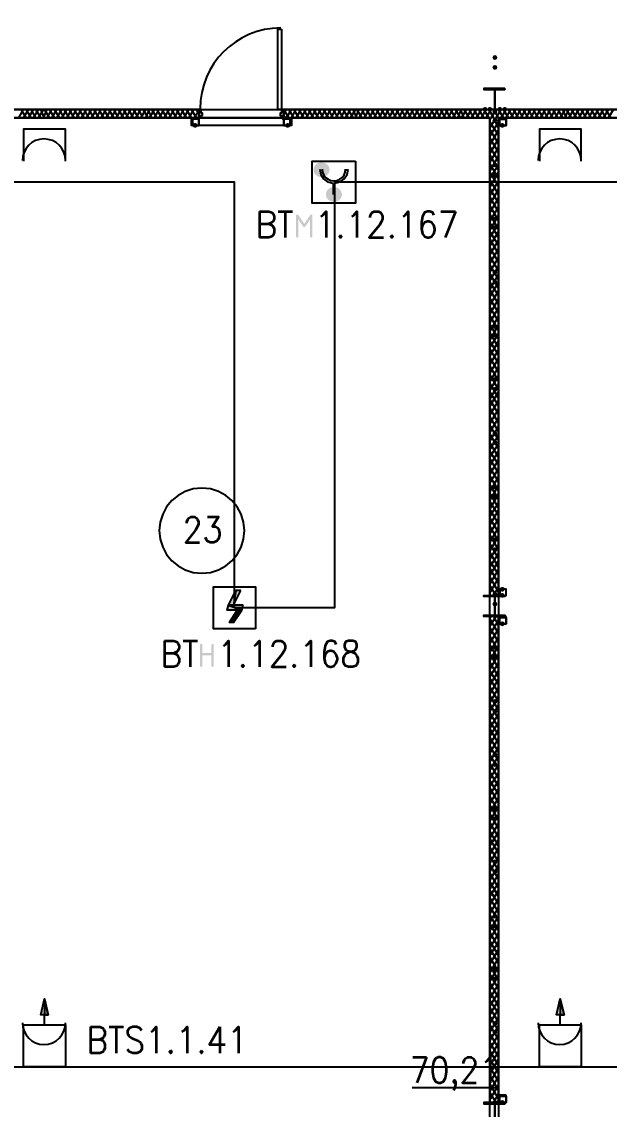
# Model space of a CAD drawing. Header units: millimetres. Extents: x 0 to 420, y 0 to 297.
# Drawn here: x 295.17 to 315.33, y 106.07 to 143.38 of the extents above; entities that cross this region are included whole.
import ezdxf

# ---------------------------------------------------------------- set-up
doc = ezdxf.new("R2010")
doc.units = ezdxf.units.MM
doc.layers.get('0').update_dxf_attribs({"linetype": 'CONTINUOUS'})
doc.styles.get("Standard").update_dxf_attribs({"font": 'STANDARD'})

msp = doc.modelspace()

# ---------------------------------------------------------------- hatches: boundary and pattern name
at = {"true_color": 0x000007}
for points in [[(311.488667, 142.155333), (311.463796, 142.095537), (311.404, 142.070667), (311.344204, 142.095537), (311.319333, 142.155333), (311.344204, 142.215129), (311.404, 142.24), (311.463796, 142.215129)], [(311.488667, 141.816667), (311.463796, 141.756871), (311.404, 141.732), (311.344204, 141.756871), (311.319333, 141.816667), (311.344204, 141.876462), (311.404, 141.901333), (311.463796, 141.876463)], [(311.15, 140.377333), (311.125129, 140.317537), (311.065333, 140.292667), (311.005538, 140.317537), (310.980667, 140.377333), (311.005537, 140.437129), (311.065333, 140.462), (311.125129, 140.437129)], [(311.319333, 140.377333), (311.294462, 140.317537), (311.234667, 140.292667), (311.174871, 140.317537), (311.15, 140.377333), (311.174871, 140.437129), (311.234667, 140.462), (311.294462, 140.437129)], [(311.488667, 140.292667), (311.463796, 140.232871), (311.404, 140.208), (311.344204, 140.232871), (311.319333, 140.292667), (311.344204, 140.352462), (311.404, 140.377333), (311.463796, 140.352463)], [(311.658, 140.377333), (311.633129, 140.317537), (311.573333, 140.292667), (311.513537, 140.317537), (311.488667, 140.377333), (311.513537, 140.437129), (311.573333, 140.462), (311.633129, 140.437129)], [(311.827333, 140.377333), (311.802462, 140.317537), (311.742667, 140.292667), (311.682871, 140.317537), (311.658, 140.377333), (311.682871, 140.437129), (311.742667, 140.462), (311.802462, 140.437129)], [(304.249667, 140.081), (304.224796, 140.021204), (304.165, 139.996333), (304.105204, 140.021204), (304.080333, 140.081), (304.105204, 140.140796), (304.165, 140.165667), (304.224796, 140.140796)], [(311.488667, 139.996333), (311.463796, 139.936537), (311.404, 139.911667), (311.344204, 139.936537), (311.319333, 139.996333), (311.344204, 140.056129), (311.404, 140.081), (311.463796, 140.056129)], [(301.201667, 139.827), (301.176796, 139.767204), (301.117, 139.742333), (301.057204, 139.767204), (301.032333, 139.827), (301.057204, 139.886796), (301.117, 139.911667), (301.176796, 139.886796)], [(304.376667, 139.827), (304.351796, 139.767204), (304.292, 139.742333), (304.232204, 139.767204), (304.207333, 139.827), (304.232204, 139.886796), (304.292, 139.911667), (304.351796, 139.886796)], [(311.742667, 139.827), (311.717796, 139.767204), (311.658, 139.742333), (311.598204, 139.767204), (311.573333, 139.827), (311.598204, 139.886796), (311.658, 139.911667), (311.717796, 139.886796)], [(311.488667, 138.472333), (311.463796, 138.412537), (311.404, 138.387667), (311.344204, 138.412537), (311.319333, 138.472333), (311.344204, 138.532129), (311.404, 138.557), (311.463796, 138.532129)], [(311.488667, 138.133667), (311.463796, 138.073871), (311.404, 138.049), (311.344204, 138.073871), (311.319333, 138.133667), (311.344204, 138.193462), (311.404, 138.218333), (311.463796, 138.193463)], [(305.100632, 136.770621), (305.130398, 136.760699), (305.14032, 136.730933), (305.14032, 136.014354), (305.130398, 135.984588), (305.100632, 135.974666), (305.070867, 135.984588), (305.060945, 136.014354), (305.060945, 136.599744), (304.898336, 136.356658), (304.861956, 136.332956), (304.824473, 136.356658), (304.662967, 136.599744), (304.662967, 136.014354), (304.653045, 135.984588), (304.62328, 135.974666), (304.593032, 135.984588), (304.583041, 136.014354), (304.583041, 136.730933), (304.593032, 136.760699), (304.62328, 136.770621), (304.658006, 136.750777), (304.861956, 136.444853), (305.067008, 136.752982)], [(311.488667, 136.609667), (311.463796, 136.549871), (311.404, 136.525), (311.344204, 136.549871), (311.319333, 136.609667), (311.344204, 136.669462), (311.404, 136.694333), (311.463796, 136.669463)], [(311.488667, 136.313333), (311.463796, 136.253537), (311.404, 136.228667), (311.344204, 136.253537), (311.319333, 136.313333), (311.344204, 136.373129), (311.404, 136.398), (311.463796, 136.373129)], [(311.488667, 134.789333), (311.463796, 134.729537), (311.404, 134.704667), (311.344204, 134.729537), (311.319333, 134.789333), (311.344204, 134.849129), (311.404, 134.874), (311.463796, 134.849129)], [(311.488667, 134.450667), (311.463796, 134.390871), (311.404, 134.366), (311.344204, 134.390871), (311.319333, 134.450667), (311.344204, 134.510462), (311.404, 134.535333), (311.463796, 134.510463)], [(311.488667, 132.926667), (311.463796, 132.866871), (311.404, 132.842), (311.344204, 132.866871), (311.319333, 132.926667), (311.344204, 132.986462), (311.404, 133.011333), (311.463796, 132.986463)], [(311.488667, 132.630333), (311.463796, 132.570538), (311.404, 132.545667), (311.344204, 132.570538), (311.319333, 132.630333), (311.344204, 132.690129), (311.404, 132.715), (311.463796, 132.690129)], [(311.488667, 131.106333), (311.463796, 131.046538), (311.404, 131.021667), (311.344204, 131.046538), (311.319333, 131.106333), (311.344204, 131.166129), (311.404, 131.191), (311.463796, 131.166129)], [(311.488667, 130.767667), (311.463796, 130.707871), (311.404, 130.683), (311.344204, 130.707871), (311.319333, 130.767667), (311.344204, 130.827462), (311.404, 130.852333), (311.463796, 130.827463)], [(311.488667, 129.243667), (311.463796, 129.183871), (311.404, 129.159), (311.344204, 129.183871), (311.319333, 129.243667), (311.344204, 129.303462), (311.404, 129.328333), (311.463796, 129.303463)], [(311.488667, 128.947333), (311.463796, 128.887538), (311.404, 128.862667), (311.344204, 128.887538), (311.319333, 128.947333), (311.344204, 129.007129), (311.404, 129.032), (311.463796, 129.007129)], [(311.488667, 127.423333), (311.463796, 127.363538), (311.404, 127.338667), (311.344204, 127.363538), (311.319333, 127.423333), (311.344204, 127.483129), (311.404, 127.508), (311.463796, 127.483129)], [(311.488667, 127.084667), (311.463796, 127.024871), (311.404, 127), (311.344204, 127.024871), (311.319333, 127.084667), (311.344204, 127.144462), (311.404, 127.169333), (311.463796, 127.144463)], [(311.488667, 125.603), (311.463796, 125.543204), (311.404, 125.518333), (311.344204, 125.543204), (311.319333, 125.603), (311.344204, 125.662796), (311.404, 125.687667), (311.463796, 125.662796)], [(311.488667, 125.264333), (311.463796, 125.204537), (311.404, 125.179667), (311.344204, 125.204537), (311.319333, 125.264333), (311.344204, 125.324129), (311.404, 125.349), (311.463796, 125.324129)], [(311.742667, 123.909667), (311.717796, 123.849871), (311.658, 123.825), (311.598204, 123.849871), (311.573333, 123.909667), (311.598204, 123.969462), (311.658, 123.994333), (311.717796, 123.969463)], [(311.488667, 123.740333), (311.463796, 123.680538), (311.404, 123.655667), (311.344204, 123.680538), (311.319333, 123.740333), (311.344204, 123.800129), (311.404, 123.825), (311.463796, 123.800129)], [(311.615667, 123.698), (311.590796, 123.638204), (311.531, 123.613333), (311.471204, 123.638204), (311.446333, 123.698), (311.471204, 123.757796), (311.531, 123.782667), (311.590796, 123.757796)], [(311.742667, 123.698), (311.717796, 123.638204), (311.658, 123.613333), (311.598204, 123.638204), (311.573333, 123.698), (311.598204, 123.757796), (311.658, 123.782667), (311.717796, 123.757796)], [(311.488667, 123.401667), (311.463796, 123.341871), (311.404, 123.317), (311.344204, 123.341871), (311.319333, 123.401667), (311.344204, 123.461462), (311.404, 123.486333), (311.463796, 123.461463)], [(311.742667, 122.724333), (311.717796, 122.664537), (311.658, 122.639667), (311.598204, 122.664537), (311.573333, 122.724333), (311.598204, 122.784129), (311.658, 122.809), (311.717796, 122.784129)], [(301.281042, 121.282354), (301.281042, 121.998934), (301.291032, 122.028699), (301.32128, 122.038621), (301.351046, 122.028699), (301.360968, 121.998934), (301.360968, 121.720019), (301.679019, 121.720019), (301.679019, 121.998934), (301.688941, 122.028699), (301.718706, 122.038621), (301.748748, 122.028699), (301.758945, 121.998934), (301.758945, 121.282354), (301.748748, 121.252588), (301.718706, 121.242666), (301.688941, 121.252588), (301.679019, 121.282354), (301.679019, 121.640644), (301.360968, 121.640644), (301.360968, 121.282354), (301.351046, 121.252588), (301.32128, 121.242666), (301.291032, 121.252588)], [(311.488667, 121.92), (311.463796, 121.860204), (311.404, 121.835333), (311.344204, 121.860204), (311.319333, 121.92), (311.344204, 121.979796), (311.404, 122.004667), (311.463796, 121.979796)], [(311.488667, 121.581333), (311.463796, 121.521537), (311.404, 121.496667), (311.344204, 121.521537), (311.319333, 121.581333), (311.344204, 121.641129), (311.404, 121.666), (311.463796, 121.641129)], [(311.488667, 120.057333), (311.463796, 119.997537), (311.404, 119.972667), (311.344204, 119.997537), (311.319333, 120.057333), (311.344204, 120.117129), (311.404, 120.142), (311.463796, 120.117129)], [(311.488667, 119.718667), (311.463796, 119.658871), (311.404, 119.634), (311.344204, 119.658871), (311.319333, 119.718667), (311.344204, 119.778462), (311.404, 119.803333), (311.463796, 119.778463)], [(311.488667, 118.237), (311.463796, 118.177204), (311.404, 118.152333), (311.344204, 118.177204), (311.319333, 118.237), (311.344204, 118.296796), (311.404, 118.321667), (311.463796, 118.296796)], [(311.488667, 117.898333), (311.463796, 117.838538), (311.404, 117.813667), (311.344204, 117.838538), (311.319333, 117.898333), (311.344204, 117.958129), (311.404, 117.983), (311.463796, 117.958129)], [(311.488667, 116.374333), (311.463796, 116.314537), (311.404, 116.289667), (311.344204, 116.314537), (311.319333, 116.374333), (311.344204, 116.434129), (311.404, 116.459), (311.463796, 116.434129)], [(311.488667, 116.035667), (311.463796, 115.975871), (311.404, 115.951), (311.344204, 115.975871), (311.319333, 116.035667), (311.344204, 116.095462), (311.404, 116.120333), (311.463796, 116.095463)], [(311.488667, 114.554), (311.463796, 114.494204), (311.404, 114.469333), (311.344204, 114.494204), (311.319333, 114.554), (311.344204, 114.613796), (311.404, 114.638667), (311.463796, 114.613796)], [(311.488667, 114.215333), (311.463796, 114.155538), (311.404, 114.130667), (311.344204, 114.155538), (311.319333, 114.215333), (311.344204, 114.275129), (311.404, 114.3), (311.463796, 114.275129)], [(311.488667, 112.691333), (311.463796, 112.631537), (311.404, 112.606667), (311.344204, 112.631537), (311.319333, 112.691333), (311.344204, 112.751129), (311.404, 112.776), (311.463796, 112.751129)], [(311.488667, 112.352667), (311.463796, 112.292871), (311.404, 112.268), (311.344204, 112.292871), (311.319333, 112.352667), (311.344204, 112.412462), (311.404, 112.437333), (311.463796, 112.412463)], [(311.488667, 110.871), (311.463796, 110.811204), (311.404, 110.786333), (311.344204, 110.811204), (311.319333, 110.871), (311.344204, 110.930796), (311.404, 110.955667), (311.463796, 110.930796)], [(311.488667, 110.532333), (311.463796, 110.472537), (311.404, 110.447667), (311.344204, 110.472537), (311.319333, 110.532333), (311.344204, 110.592129), (311.404, 110.617), (311.463796, 110.592129)], [(311.488667, 109.008333), (311.463796, 108.948537), (311.404, 108.923667), (311.344204, 108.948537), (311.319333, 109.008333), (311.344204, 109.068129), (311.404, 109.093), (311.463796, 109.068129)], [(311.488667, 108.712), (311.463796, 108.652204), (311.404, 108.627333), (311.344204, 108.652204), (311.319333, 108.712), (311.344204, 108.771796), (311.404, 108.796667), (311.463796, 108.771796)], [(311.488667, 106.299), (311.463796, 106.239204), (311.404, 106.214333), (311.344204, 106.239204), (311.319333, 106.299), (311.344204, 106.358796), (311.404, 106.383667), (311.463796, 106.358796)], [(311.488667, 106.299), (311.463796, 106.239204), (311.404, 106.214333), (311.344204, 106.239204), (311.319333, 106.299), (311.344204, 106.358796), (311.404, 106.383667), (311.463796, 106.358796)], [(311.615667, 106.299), (311.590796, 106.239204), (311.531, 106.214333), (311.471204, 106.239204), (311.446333, 106.299), (311.471204, 106.358796), (311.531, 106.383667), (311.590796, 106.358796)], [(311.742667, 106.299), (311.717796, 106.239204), (311.658, 106.214333), (311.598204, 106.239204), (311.573333, 106.299), (311.598204, 106.358796), (311.658, 106.383667), (311.717796, 106.358796)]]:
    msp.add_hatch(color=0, dxfattribs=at).paths.add_polyline_path(points, flags=0)
at = {"true_color": 0x000001}
h = msp.add_hatch(color=0, dxfattribs=at)
edge = h.paths.add_edge_path(flags=0)
edge.add_ellipse((305.456167, 138.302999), major_axis=(0.275167, 0), ratio=0.923077, start_angle=0, end_angle=360)
h = msp.add_hatch(color=0, dxfattribs=at)
edge = h.paths.add_edge_path(flags=0)
edge.add_ellipse((305.8795, 137.456333), major_axis=(0.275167, 0), ratio=0.923077, start_angle=0, end_angle=360)
h = msp.add_hatch(color=0, dxfattribs=at)
h.paths.add_polyline_path([(302.683334, 123.867333), (302.514, 123.867333), (302.429334, 123.359333)], flags=0)
h.paths.add_polyline_path([(302.514, 123.867333), (302.429334, 123.359333), (302.26, 123.359333)], flags=0)
h = msp.add_hatch(color=0, dxfattribs=at)
h.paths.add_polyline_path([(302.768, 123.359333), (302.26, 123.359333), (302.725667, 123.19)], flags=0)
h.paths.add_polyline_path([(302.26, 123.359333), (302.725667, 123.19), (302.217667, 123.19)], flags=0)
h = msp.add_hatch(color=0, dxfattribs=at)
h.paths.add_polyline_path([(302.725667, 123.19), (302.556334, 123.19), (302.429334, 122.766666)], flags=0)
h.paths.add_polyline_path([(302.556334, 123.19), (302.429334, 122.766666), (302.302334, 122.766666)], flags=0)
at = {"true_color": 0x000006}
h = msp.add_hatch(color=0, dxfattribs=at)
h.paths.add_polyline_path([(296.079334, 109.304666), (295.952334, 109.855), (295.952334, 109.304666)], flags=0)
h.paths.add_polyline_path([(295.952334, 109.855), (295.952334, 109.304666), (295.825334, 109.304666)], flags=0)
h = msp.add_hatch(color=0, dxfattribs=at)
h.paths.add_polyline_path([(313.774667, 109.304666), (313.647667, 109.855), (313.647667, 109.304666)], flags=0)
h.paths.add_polyline_path([(313.647667, 109.855), (313.647667, 109.304666), (313.520667, 109.304666)], flags=0)

# ---------------------------------------------------------------- linework, layer by layer
at = {"color": 0, "true_color": 0x000006}
for points in [[(114.342335, 107.526666), (368.215334, 107.526666), (379.899333, 107.526666), (379.899333, 221.022332), (115.908668, 221.022332), (115.908668, 218.778666), (121.496668, 218.778666), (121.496668, 164.591999)], [(296.672, 138.599333), (296.672, 139.699999), (295.232667, 139.699999), (295.232667, 138.599333)], [(314.367334, 138.599333), (314.367334, 139.699999), (312.928, 139.699999), (312.928, 138.599333)], [(296.672, 138.620711), (296.656909, 138.769982), (296.613717, 138.909008), (296.5454, 139.034814), (296.454936, 139.144422), (296.345304, 139.234855), (296.21948, 139.303136), (296.080442, 139.346287), (295.931167, 139.361333), (295.781893, 139.346287), (295.642855, 139.303136), (295.517031, 139.234855), (295.407398, 139.144422), (295.316934, 139.034814), (295.248618, 138.909008), (295.205425, 138.769982), (295.190334, 138.620711)], [(314.367334, 138.620711), (314.352243, 138.769982), (314.30905, 138.909008), (314.240733, 139.034814), (314.15027, 139.144422), (314.040637, 139.234855), (313.914813, 139.303136), (313.775775, 139.346287), (313.6265, 139.361333), (313.477226, 139.346287), (313.338188, 139.303136), (313.212364, 139.234855), (313.102731, 139.144422), (313.012268, 139.034814), (312.943951, 138.909008), (312.900758, 138.769982), (312.885667, 138.620711)], [(295.952334, 108.966), (295.952334, 109.304666), (295.825334, 109.304666), (295.952334, 109.855), (296.079334, 109.304666), (295.952334, 109.304666)], [(313.647667, 108.966), (313.647667, 109.304666), (313.520667, 109.304666), (313.647667, 109.855), (313.774667, 109.304666), (313.647667, 109.304666)], [(295.190334, 109.0295), (295.205385, 108.880196), (295.248552, 108.741133), (295.316856, 108.615292), (295.407319, 108.505651), (295.51696, 108.415189), (295.642801, 108.346884), (295.781863, 108.303717), (295.931167, 108.288666), (296.080471, 108.303717), (296.219533, 108.346884), (296.345374, 108.415189), (296.455016, 108.505651), (296.545478, 108.615292), (296.613782, 108.741133), (296.656949, 108.880196), (296.672, 109.0295)], [(312.885667, 109.0295), (312.900718, 108.880196), (312.943885, 108.741133), (313.01219, 108.615292), (313.102652, 108.505651), (313.212293, 108.415189), (313.338134, 108.346884), (313.477196, 108.303717), (313.6265, 108.288666), (313.775804, 108.303717), (313.914866, 108.346884), (314.040708, 108.415189), (314.150349, 108.505651), (314.240811, 108.615292), (314.309116, 108.741133), (314.352283, 108.880196), (314.367334, 109.0295)]]:
    msp.add_lwpolyline(points, dxfattribs=at)
at = {"color": 0, "true_color": 0x000008}
msp.add_lwpolyline([(380.322667, 140.377333), (380.322667, 187.452), (258.868333, 187.452), (258.868333, 140.377333)], close=True, dxfattribs=at)
at = {"color": 0, "true_color": 0x000007}
for points in [[(304.059167, 143.171333), (303.775658, 143.157018), (303.50034, 143.115), (303.234605, 143.046674), (302.979849, 142.953432), (302.737463, 142.83667), (302.508843, 142.697781), (302.295381, 142.538158), (302.098472, 142.359195), (301.919509, 142.162286), (301.759886, 141.948824), (301.620996, 141.720204), (301.504234, 141.477818), (301.410993, 141.223061), (301.342667, 140.957327), (301.300649, 140.682009), (301.286333, 140.3985)], [(311.065333, 141.097), (311.065333, 141.054667)], [(311.234667, 141.097), (311.234667, 141.054667)], [(311.404, 141.097), (311.404, 140.377333)], [(311.573333, 141.097), (311.573333, 141.054667)], [(311.742667, 141.097), (311.742667, 141.054667)], [(301.244, 140.377333), (286.766, 140.377333)], [(295.063333, 140.081), (295.232667, 140.377333)], [(295.317333, 140.081), (295.148, 140.377333)], [(295.232667, 140.081), (295.402, 140.377333)], [(295.486667, 140.081), (295.317333, 140.377333)], [(295.402, 140.081), (295.571333, 140.377333)], [(295.656, 140.081), (295.486667, 140.377333)], [(295.571333, 140.081), (295.740667, 140.377333)], [(295.825333, 140.081), (295.656, 140.377333)], [(295.740667, 140.081), (295.91, 140.377333)], [(295.952333, 140.081), (295.825333, 140.377333)], [(295.91, 140.081), (296.037, 140.377333)], [(296.121667, 140.081), (295.952333, 140.377333)], [(296.037, 140.081), (296.206333, 140.377333)], [(296.291, 140.081), (296.121667, 140.377333)], [(296.206333, 140.081), (296.375667, 140.377333)], [(296.460333, 140.081), (296.291, 140.377333)], [(296.375667, 140.081), (296.545, 140.377333)], [(296.629667, 140.081), (296.460333, 140.377333)], [(296.545, 140.081), (296.714333, 140.377333)], [(296.799, 140.081), (296.629667, 140.377333)], [(296.714333, 140.081), (296.883667, 140.377333)], [(296.968333, 140.081), (296.799, 140.377333)], [(296.883667, 140.081), (297.053, 140.377333)], [(297.137667, 140.081), (296.968333, 140.377333)], [(297.053, 140.081), (297.222333, 140.377333)], [(297.307, 140.081), (297.137667, 140.377333)], [(297.222333, 140.081), (297.391667, 140.377333)], [(297.476333, 140.081), (297.307, 140.377333)], [(297.391667, 140.081), (297.561, 140.377333)], [(297.645667, 140.081), (297.476333, 140.377333)], [(297.561, 140.081), (297.730333, 140.377333)], [(297.815, 140.081), (297.645667, 140.377333)], [(297.730333, 140.081), (297.899667, 140.377333)], [(297.984333, 140.081), (297.815, 140.377333)], [(297.899667, 140.081), (298.069, 140.377333)], [(298.153667, 140.081), (297.984333, 140.377333)], [(298.069, 140.081), (298.238333, 140.377333)], [(298.323, 140.081), (298.153667, 140.377333)], [(298.238333, 140.081), (298.407667, 140.377333)], [(298.492333, 140.081), (298.323, 140.377333)], [(298.407667, 140.081), (298.577, 140.377333)], [(298.661667, 140.081), (298.492333, 140.377333)], [(298.577, 140.081), (298.746333, 140.377333)], [(298.831, 140.081), (298.661667, 140.377333)], [(298.746333, 140.081), (298.915667, 140.377333)], [(299.000333, 140.081), (298.831, 140.377333)], [(298.915667, 140.081), (299.085, 140.377333)], [(299.169667, 140.081), (299.000333, 140.377333)], [(299.085, 140.081), (299.254333, 140.377333)], [(299.339, 140.081), (299.169667, 140.377333)], [(299.254333, 140.081), (299.423667, 140.377333)], [(299.508333, 140.081), (299.339, 140.377333)], [(299.423667, 140.081), (299.550667, 140.377333)], [(299.635333, 140.081), (299.508333, 140.377333)], [(299.550667, 140.081), (299.72, 140.377333)], [(299.804667, 140.081), (299.635333, 140.377333)], [(299.72, 140.081), (299.889333, 140.377333)], [(299.974, 140.081), (299.804667, 140.377333)], [(299.889333, 140.081), (300.058667, 140.377333)], [(300.143333, 140.081), (299.974, 140.377333)], [(300.058667, 140.081), (300.228, 140.377333)], [(300.312667, 140.081), (300.143333, 140.377333)], [(300.228, 140.081), (300.397333, 140.377333)], [(300.482, 140.081), (300.312667, 140.377333)], [(300.397333, 140.081), (300.566667, 140.377333)], [(300.651333, 140.081), (300.482, 140.377333)], [(300.566667, 140.081), (300.736, 140.377333)], [(300.820667, 140.081), (300.651333, 140.377333)], [(300.736, 140.081), (300.905333, 140.377333)], [(300.99, 140.081), (300.820667, 140.377333)], [(300.905333, 140.081), (301.074667, 140.377333)], [(301.159333, 140.081), (300.99, 140.377333)], [(301.074667, 140.081), (301.244, 140.335)], [(301.244, 140.208), (301.159333, 140.377333)], [(301.244, 140.377333), (301.244, 140.165667), (301.244, 140.081)], [(301.244, 140.081), (301.244, 140.165667), (301.244, 140.377333), (301.244, 140.165667)], [(304.165, 140.208), (304.249667, 140.377333)], [(304.334333, 140.081), (304.165, 140.377333)], [(304.165, 140.377333), (304.165, 140.165667), (304.165, 140.081)], [(304.165, 140.081), (304.165, 140.165667), (304.165, 140.377333), (304.165, 140.165667)], [(318.643, 140.377333), (304.165, 140.377333)], [(304.249667, 140.081), (304.419, 140.377333)], [(304.503667, 140.081), (304.334333, 140.377333)], [(304.419, 140.081), (304.588333, 140.377333)], [(304.673, 140.081), (304.503667, 140.377333)], [(304.588333, 140.081), (304.757667, 140.377333)], [(304.842333, 140.081), (304.673, 140.377333)], [(304.757667, 140.081), (304.927, 140.377333)], [(305.011667, 140.081), (304.842333, 140.377333)], [(304.927, 140.081), (305.096333, 140.377333)], [(305.181, 140.081), (305.011667, 140.377333)], [(305.096333, 140.081), (305.265667, 140.377333)], [(305.350333, 140.081), (305.181, 140.377333)], [(305.265667, 140.081), (305.435, 140.377333)], [(305.519667, 140.081), (305.350333, 140.377333)], [(305.435, 140.081), (305.604333, 140.377333)], [(305.689, 140.081), (305.519667, 140.377333)], [(305.604333, 140.081), (305.773667, 140.377333)], [(305.858333, 140.081), (305.689, 140.377333)], [(305.773667, 140.081), (305.943, 140.377333)], [(306.027667, 140.081), (305.858333, 140.377333)], [(305.943, 140.081), (306.112333, 140.377333)], [(306.197, 140.081), (306.027667, 140.377333)], [(306.112333, 140.081), (306.281667, 140.377333)], [(306.366333, 140.081), (306.197, 140.377333)], [(306.281667, 140.081), (306.451, 140.377333)], [(306.535667, 140.081), (306.366333, 140.377333)], [(306.451, 140.081), (306.620333, 140.377333)], [(306.662667, 140.081), (306.535667, 140.377333)], [(306.620333, 140.081), (306.747333, 140.377333)], [(306.832, 140.081), (306.662667, 140.377333)], [(306.747333, 140.081), (306.916667, 140.377333)], [(307.001333, 140.081), (306.832, 140.377333)], [(306.916667, 140.081), (307.086, 140.377333)], [(307.170667, 140.081), (307.001333, 140.377333)], [(307.086, 140.081), (307.255333, 140.377333)], [(307.34, 140.081), (307.170667, 140.377333)], [(307.255333, 140.081), (307.424667, 140.377333)], [(307.509333, 140.081), (307.34, 140.377333)], [(307.424667, 140.081), (307.594, 140.377333)], [(307.678667, 140.081), (307.509333, 140.377333)], [(307.594, 140.081), (307.763333, 140.377333)], [(307.848, 140.081), (307.678667, 140.377333)], [(307.763333, 140.081), (307.932667, 140.377333)], [(308.017333, 140.081), (307.848, 140.377333)], [(307.932667, 140.081), (308.102, 140.377333)], [(308.186667, 140.081), (308.017333, 140.377333)], [(308.102, 140.081), (308.271333, 140.377333)], [(308.356, 140.081), (308.186667, 140.377333)], [(308.271333, 140.081), (308.440667, 140.377333)], [(308.525333, 140.081), (308.356, 140.377333)], [(308.440667, 140.081), (308.61, 140.377333)], [(308.694667, 140.081), (308.525333, 140.377333)], [(308.61, 140.081), (308.779333, 140.377333)], [(308.864, 140.081), (308.694667, 140.377333)], [(308.779333, 140.081), (308.948667, 140.377333)], [(309.033333, 140.081), (308.864, 140.377333)], [(308.948667, 140.081), (309.118, 140.377333)], [(309.202667, 140.081), (309.033333, 140.377333)], [(309.118, 140.081), (309.287333, 140.377333)], [(309.372, 140.081), (309.202667, 140.377333)], [(309.287333, 140.081), (309.456667, 140.377333)], [(309.541333, 140.081), (309.372, 140.377333)], [(309.456667, 140.081), (309.626, 140.377333)], [(309.710667, 140.081), (309.541333, 140.377333)], [(309.626, 140.081), (309.795333, 140.377333)], [(309.88, 140.081), (309.710667, 140.377333)], [(309.795333, 140.081), (309.964667, 140.377333)], [(310.049333, 140.081), (309.88, 140.377333)], [(309.964667, 140.081), (310.134, 140.377333)], [(310.218667, 140.081), (310.049333, 140.377333)], [(310.134, 140.081), (310.261, 140.377333)], [(310.345667, 140.081), (310.218667, 140.377333)], [(310.261, 140.081), (310.430333, 140.377333)], [(310.515, 140.081), (310.345667, 140.377333)], [(310.430333, 140.081), (310.599667, 140.377333)], [(310.684333, 140.081), (310.515, 140.377333)], [(310.599667, 140.081), (310.769, 140.377333)], [(310.853667, 140.081), (310.684333, 140.377333)], [(310.769, 140.081), (310.938333, 140.377333)], [(311.023, 140.081), (310.853667, 140.377333)], [(310.938333, 140.081), (311.107667, 140.377333)], [(311.192333, 140.081), (311.023, 140.377333)], [(311.107667, 140.081), (311.277, 140.377333)], [(311.361667, 140.081), (311.192333, 140.377333)], [(311.277, 140.081), (311.446333, 140.377333)], [(311.531, 140.081), (311.361667, 140.377333)], [(311.446333, 140.081), (311.615667, 140.377333)], [(311.700333, 140.081), (311.531, 140.377333)], [(311.615667, 140.081), (311.785, 140.377333)], [(311.869667, 140.081), (311.700333, 140.377333)], [(311.785, 140.081), (311.954333, 140.377333)], [(312.039, 140.081), (311.869667, 140.377333)], [(311.954333, 140.081), (312.123667, 140.377333)], [(312.208333, 140.081), (312.039, 140.377333)], [(312.123667, 140.081), (312.293, 140.377333)], [(312.377667, 140.081), (312.208333, 140.377333)], [(312.293, 140.081), (312.462333, 140.377333)], [(312.547, 140.081), (312.377667, 140.377333)], [(312.462333, 140.081), (312.631667, 140.377333)], [(312.716333, 140.081), (312.547, 140.377333)], [(312.631667, 140.081), (312.801, 140.377333)], [(312.885667, 140.081), (312.716333, 140.377333)], [(312.801, 140.081), (312.970333, 140.377333)], [(313.055, 140.081), (312.885667, 140.377333)], [(312.970333, 140.081), (313.139667, 140.377333)], [(313.224333, 140.081), (313.055, 140.377333)], [(313.139667, 140.081), (313.309, 140.377333)], [(313.393667, 140.081), (313.224333, 140.377333)], [(313.309, 140.081), (313.478333, 140.377333)], [(313.563, 140.081), (313.393667, 140.377333)], [(313.478333, 140.081), (313.647667, 140.377333)], [(313.732333, 140.081), (313.563, 140.377333)], [(313.647667, 140.081), (313.817, 140.377333)], [(313.859333, 140.081), (313.732333, 140.377333)], [(313.817, 140.081), (313.944, 140.377333)], [(314.028667, 140.081), (313.859333, 140.377333)], [(313.944, 140.081), (314.113333, 140.377333)], [(314.198, 140.081), (314.028667, 140.377333)], [(314.113333, 140.081), (314.282667, 140.377333)], [(314.367333, 140.081), (314.198, 140.377333)], [(314.282667, 140.081), (314.452, 140.377333)], [(314.536667, 140.081), (314.367333, 140.377333)], [(314.452, 140.081), (314.621333, 140.377333)], [(314.706, 140.081), (314.536667, 140.377333)], [(314.621333, 140.081), (314.790667, 140.377333)], [(314.875333, 140.081), (314.706, 140.377333)], [(314.790667, 140.081), (314.96, 140.377333)], [(315.044667, 140.081), (314.875333, 140.377333)], [(314.96, 140.081), (315.129333, 140.377333)], [(315.214, 140.081), (315.044667, 140.377333)], [(315.129333, 140.081), (315.298667, 140.377333)], [(315.383333, 140.081), (315.214, 140.377333)], [(315.298667, 140.081), (315.468, 140.377333)], [(294.174333, 140.081), (301.244, 140.081)], [(301.117, 140.081), (301.117, 140.038667)], [(301.244, 139.954), (301.244, 140.081), (302.725667, 140.081)], [(302.725667, 139.827), (301.244, 139.827), (301.244, 139.954)], [(302.725667, 140.081), (304.165, 140.081), (304.165, 139.954)], [(304.165, 139.954), (304.165, 139.827), (302.725667, 139.827)], [(304.165, 140.081), (311.234667, 140.081)], [(304.292, 140.081), (304.292, 140.038667)], [(311.234667, 139.996333), (311.277, 140.081)], [(311.234667, 139.742333), (311.446333, 140.081)], [(311.234667, 140.081), (311.234667, 123.698), (311.531, 123.698), (311.531, 140.081)], [(311.234667, 139.446), (311.531, 139.954)], [(311.531, 139.488333), (311.234667, 139.954)], [(311.531, 139.742333), (311.361667, 140.081)], [(311.531, 140.038667), (311.531, 140.081)], [(311.531, 140.081), (318.643, 140.081)], [(311.658, 140.081), (311.658, 140.038667)], [(311.531, 139.192), (311.234667, 139.7)], [(311.234667, 139.149667), (311.531, 139.657667)], [(311.531, 138.895667), (311.234667, 139.403667)], [(311.234667, 138.853333), (311.531, 139.361333)], [(311.531, 138.599333), (311.234667, 139.107333)], [(311.234667, 138.557), (311.531, 139.065)], [(305.138667, 138.599333), (306.620334, 138.599333)], [(311.531, 138.303), (311.234667, 138.811)], [(311.234667, 138.260667), (311.531, 138.768667)], [(311.531, 138.006667), (311.234667, 138.514667)], [(311.234667, 138.006667), (311.531, 138.472333)], [(311.234667, 137.710333), (311.531, 138.218333)], [(311.531, 137.752667), (311.234667, 138.218333)], [(311.531, 137.456333), (311.234667, 137.964333)], [(311.234667, 137.414), (311.531, 137.922)], [(311.531, 137.16), (311.234667, 137.668)], [(311.234667, 137.117667), (311.531, 137.625667)], [(311.531, 136.863667), (311.234667, 137.371667)], [(311.234667, 136.821333), (311.531, 137.329333)], [(311.531, 136.567333), (311.234667, 137.075333)], [(311.234667, 136.525), (311.531, 137.033)], [(311.531, 136.271), (311.234667, 136.779)], [(311.234667, 136.228667), (311.531, 136.736667)], [(311.531, 135.974667), (311.234667, 136.482667)], [(311.234667, 135.974667), (311.531, 136.440333)], [(311.234667, 135.678333), (311.531, 136.186333)], [(311.531, 135.720667), (311.234667, 136.186333)], [(311.531, 135.424333), (311.234667, 135.932333)], [(311.234667, 135.382), (311.531, 135.89)], [(311.531, 135.128), (311.234667, 135.636)], [(311.234667, 135.085667), (311.531, 135.593667)], [(311.531, 134.831667), (311.234667, 135.339667)], [(311.234667, 134.789333), (311.531, 135.297333)], [(311.531, 134.535333), (311.234667, 135.043333)], [(311.234667, 134.493), (311.531, 135.001)], [(311.531, 134.239), (311.234667, 134.747)], [(311.234667, 134.196667), (311.531, 134.704667)], [(311.234667, 133.942667), (311.531, 134.450667)], [(311.531, 133.985), (311.234667, 134.450667)], [(311.531, 133.688667), (311.234667, 134.196667)], [(311.234667, 133.646333), (311.531, 134.154333)], [(311.531, 133.392333), (311.234667, 133.900333)], [(311.234667, 133.35), (311.531, 133.858)], [(311.531, 133.096), (311.234667, 133.604)], [(311.234667, 133.053667), (311.531, 133.561667)], [(311.531, 132.799667), (311.234667, 133.307667)], [(311.234667, 132.757333), (311.531, 133.265333)], [(311.531, 132.503333), (311.234667, 133.011333)], [(311.234667, 132.461), (311.531, 132.969)], [(311.531, 132.207), (311.234667, 132.715)], [(311.234667, 132.207), (311.531, 132.672667)], [(311.234667, 131.910667), (311.531, 132.418667)], [(311.531, 131.953), (311.234667, 132.418667)], [(311.531, 131.656667), (311.234667, 132.164667)], [(311.234667, 131.614333), (311.531, 132.122333)], [(311.531, 131.360333), (311.234667, 131.868333)], [(311.234667, 131.318), (311.531, 131.826)], [(311.531, 131.064), (311.234667, 131.572)], [(311.234667, 131.021667), (311.531, 131.529667)], [(311.531, 130.767667), (311.234667, 131.275667)], [(311.234667, 130.725333), (311.531, 131.233333)], [(311.531, 130.471333), (311.234667, 130.979333)], [(311.234667, 130.429), (311.531, 130.937)], [(311.234667, 130.175), (311.531, 130.683)], [(311.531, 130.217333), (311.234667, 130.683)], [(311.531, 129.921), (311.234667, 130.429)], [(311.234667, 129.878667), (311.531, 130.386667)], [(311.531, 129.624667), (311.234667, 130.132667)], [(311.234667, 129.582333), (311.531, 130.090333)], [(311.531, 129.328333), (311.234667, 129.836333)], [(311.234667, 129.286), (311.531, 129.794)], [(311.531, 129.032), (311.234667, 129.54)], [(311.234667, 128.989667), (311.531, 129.497667)], [(311.531, 128.735667), (311.234667, 129.243667)], [(311.234667, 128.693333), (311.531, 129.201333)], [(311.531, 128.439333), (311.234667, 128.947333)], [(311.234667, 128.439333), (311.531, 128.905)], [(311.234667, 128.143), (311.531, 128.651)], [(311.531, 128.185333), (311.234667, 128.651)], [(311.531, 127.889), (311.234667, 128.397)], [(311.234667, 127.846667), (311.531, 128.354667)], [(311.531, 127.592667), (311.234667, 128.100667)], [(311.234667, 127.550333), (311.531, 128.058333)], [(311.531, 127.296333), (311.234667, 127.804333)], [(311.234667, 127.254), (311.531, 127.762)], [(302.810333, 125.9205), (302.780661, 126.214844), (302.695561, 126.488996), (302.560905, 126.737083), (302.382566, 126.953232), (302.166416, 127.131572), (301.918329, 127.266228), (301.644177, 127.351328), (301.349833, 127.381), (301.05549, 127.351328), (300.781338, 127.266228), (300.533251, 127.131572), (300.317101, 126.953232), (300.138762, 126.737083), (300.004106, 126.488996), (299.919005, 126.214844), (299.889333, 125.9205)], [(311.531, 127), (311.234667, 127.508)], [(311.234667, 126.957667), (311.531, 127.465667)], [(311.531, 126.703667), (311.234667, 127.211667)], [(311.234667, 126.661333), (311.531, 127.169333)], [(311.531, 126.449667), (311.234667, 126.915333)], [(311.234667, 126.407333), (311.531, 126.873)], [(311.531, 126.153333), (311.234667, 126.661333)], [(311.234667, 126.111), (311.531, 126.619)], [(311.531, 125.857), (311.234667, 126.365)], [(311.234667, 125.814667), (311.531, 126.322667)], [(299.889333, 125.9205), (299.919005, 125.626156), (300.004106, 125.352004), (300.138762, 125.103917), (300.317101, 124.887768), (300.533251, 124.709428), (300.781338, 124.574772), (301.05549, 124.489672), (301.349833, 124.46), (301.644177, 124.489672), (301.918329, 124.574772), (302.166416, 124.709428), (302.382566, 124.887768), (302.560905, 125.103917), (302.695561, 125.352004), (302.780661, 125.626156), (302.810333, 125.9205)], [(311.531, 125.560667), (311.234667, 126.068667)], [(311.234667, 125.518333), (311.531, 126.026333)], [(311.531, 125.264333), (311.234667, 125.772333)], [(311.234667, 125.222), (311.531, 125.73)], [(311.531, 124.968), (311.234667, 125.476)], [(311.234667, 124.925667), (311.531, 125.433667)], [(311.531, 124.671667), (311.234667, 125.179667)], [(311.234667, 124.671667), (311.531, 125.137333)], [(311.234667, 124.375333), (311.531, 124.883333)], [(311.531, 124.417667), (311.234667, 124.883333)], [(311.531, 124.121333), (311.234667, 124.629333)], [(311.234667, 124.079), (311.531, 124.587)], [(311.531, 123.825), (311.234667, 124.333)], [(311.234667, 123.782667), (311.531, 124.290667)], [(301.752, 123.994333), (303.191334, 123.994333)], [(311.446333, 123.698), (311.234667, 124.036667)], [(311.361667, 123.698), (311.531, 123.994333)], [(311.065333, 123.655667), (311.065333, 123.698)], [(311.277, 123.698), (311.234667, 123.740333)], [(311.234667, 123.655667), (311.234667, 123.698)], [(311.404, 122.978333), (311.404, 123.698)], [(311.573333, 123.655667), (311.573333, 123.698)], [(311.742667, 123.655667), (311.742667, 123.698)], [(311.065333, 122.978333), (311.065333, 123.020667)], [(311.234667, 122.978333), (311.234667, 123.020667)], [(311.234667, 122.893667), (311.277, 122.978333)], [(311.234667, 122.639667), (311.446333, 122.978333)], [(311.531, 122.385667), (311.234667, 122.893667)], [(311.234667, 122.343333), (311.531, 122.851333)], [(311.531, 122.682), (311.361667, 122.978333)], [(311.531, 122.936), (311.531, 122.978333)], [(311.573333, 122.978333), (311.573333, 123.020667)], [(311.658, 122.978333), (311.658, 122.936)], [(311.742667, 122.978333), (311.742667, 123.020667)], [(311.531, 122.089333), (311.234667, 122.597333)], [(311.234667, 122.047), (311.531, 122.555)], [(311.531, 121.793), (311.234667, 122.301)], [(311.234667, 121.750667), (311.531, 122.258667)], [(311.531, 121.496667), (311.234667, 122.004667)], [(311.234667, 121.454333), (311.531, 121.962333)], [(311.531, 121.200333), (311.234667, 121.708333)], [(311.234667, 121.158), (311.531, 121.666)], [(311.531, 120.904), (311.234667, 121.412)], [(311.234667, 120.904), (311.531, 121.369667)], [(311.234667, 120.607667), (311.531, 121.115667)], [(311.531, 120.65), (311.234667, 121.115667)], [(311.531, 120.353667), (311.234667, 120.861667)], [(311.234667, 120.311333), (311.531, 120.819333)], [(311.531, 120.057333), (311.234667, 120.565333)], [(311.234667, 120.015), (311.531, 120.523)], [(311.531, 119.761), (311.234667, 120.269)], [(311.234667, 119.718667), (311.531, 120.226667)], [(311.531, 119.464667), (311.234667, 119.972667)], [(311.234667, 119.422333), (311.531, 119.930333)], [(311.531, 119.168333), (311.234667, 119.676333)], [(311.234667, 119.126), (311.531, 119.634)], [(311.531, 118.914333), (311.234667, 119.38)], [(311.234667, 118.872), (311.531, 119.337667)], [(311.531, 118.618), (311.234667, 119.126)], [(311.234667, 118.575667), (311.531, 119.083667)], [(311.531, 118.321667), (311.234667, 118.829667)], [(311.234667, 118.279333), (311.531, 118.787333)], [(311.531, 118.025333), (311.234667, 118.533333)], [(311.234667, 117.983), (311.531, 118.491)], [(311.531, 117.729), (311.234667, 118.237)], [(311.234667, 117.686667), (311.531, 118.194667)], [(311.531, 117.432667), (311.234667, 117.940667)], [(311.234667, 117.390333), (311.531, 117.898333)], [(311.531, 117.136333), (311.234667, 117.644333)], [(311.234667, 117.136333), (311.531, 117.602)], [(311.234667, 116.84), (311.531, 117.348)], [(311.531, 116.882333), (311.234667, 117.348)], [(311.531, 116.586), (311.234667, 117.094)], [(311.234667, 116.543667), (311.531, 117.051667)], [(311.531, 116.289667), (311.234667, 116.797667)], [(311.234667, 116.247333), (311.531, 116.755333)], [(311.531, 115.993333), (311.234667, 116.501333)], [(311.234667, 115.951), (311.531, 116.459)], [(311.531, 115.697), (311.234667, 116.205)], [(311.234667, 115.654667), (311.531, 116.162667)], [(311.531, 115.400667), (311.234667, 115.908667)], [(311.234667, 115.358333), (311.531, 115.866333)], [(311.531, 115.104333), (311.234667, 115.612333)], [(311.234667, 115.104333), (311.531, 115.57)], [(311.531, 114.850333), (311.234667, 115.358333)], [(311.234667, 114.808), (311.531, 115.316)], [(311.531, 114.554), (311.234667, 115.062)], [(311.234667, 114.511667), (311.531, 115.019667)], [(311.531, 114.257667), (311.234667, 114.765667)], [(311.234667, 114.215333), (311.531, 114.723333)], [(311.531, 113.961333), (311.234667, 114.469333)], [(311.234667, 113.919), (311.531, 114.427)], [(311.531, 113.665), (311.234667, 114.173)], [(311.234667, 113.622667), (311.531, 114.130667)], [(311.531, 113.368667), (311.234667, 113.876667)], [(311.234667, 113.368667), (311.531, 113.834333)], [(311.234667, 113.072333), (311.531, 113.580333)], [(311.531, 113.114667), (311.234667, 113.580333)], [(311.531, 112.818333), (311.234667, 113.326333)], [(311.234667, 112.776), (311.531, 113.284)], [(311.531, 112.522), (311.234667, 113.03)], [(311.234667, 112.479667), (311.531, 112.987667)], [(311.531, 112.225667), (311.234667, 112.733667)], [(311.234667, 112.183333), (311.531, 112.691333)], [(311.531, 111.929333), (311.234667, 112.437333)], [(311.234667, 111.887), (311.531, 112.395)], [(311.531, 111.633), (311.234667, 112.141)], [(311.234667, 111.590667), (311.531, 112.098667)], [(311.531, 111.336667), (311.234667, 111.844667)], [(311.234667, 111.336667), (311.531, 111.802333)], [(311.531, 111.082667), (311.234667, 111.590667)], [(311.234667, 111.040333), (311.531, 111.548333)], [(311.531, 110.786333), (311.234667, 111.294333)], [(311.234667, 110.744), (311.531, 111.252)], [(311.531, 110.49), (311.234667, 110.998)], [(311.234667, 110.447667), (311.531, 110.955667)], [(311.531, 110.193667), (311.234667, 110.701667)], [(311.234667, 110.151333), (311.531, 110.659333)], [(311.531, 109.897333), (311.234667, 110.405333)], [(311.234667, 109.855), (311.531, 110.363)], [(311.531, 109.601), (311.234667, 110.109)], [(311.234667, 109.601), (311.531, 110.066667)], [(311.234667, 109.304667), (311.531, 109.812667)], [(311.531, 109.347), (311.234667, 109.812667)], [(311.531, 109.050667), (311.234667, 109.558667)], [(311.234667, 109.008333), (311.531, 109.516333)], [(311.531, 108.754333), (311.234667, 109.262333)], [(311.234667, 108.712), (311.531, 109.22)], [(311.531, 108.458), (311.234667, 108.966)], [(311.234667, 108.415667), (311.531, 108.923667)], [(311.531, 108.161667), (311.234667, 108.669667)], [(311.234667, 108.119333), (311.531, 108.627333)], [(311.531, 107.865333), (311.234667, 108.373333)], [(311.234667, 107.823), (311.531, 108.331)], [(311.531, 107.569), (311.234667, 108.077)], [(311.234667, 107.569), (311.531, 108.034667)], [(311.234667, 107.272667), (311.531, 107.780667)], [(311.531, 107.315), (311.234667, 107.780667)], [(311.531, 107.018667), (311.234667, 107.526667)], [(311.234667, 106.976333), (311.531, 107.484333)], [(311.531, 106.722333), (311.234667, 107.230333)], [(311.234667, 106.68), (311.531, 107.188)], [(308.567667, 106.807), (311.531, 106.807)], [(311.531, 106.426), (311.234667, 106.934)], [(311.234667, 106.383667), (311.531, 106.891667)], [(311.446333, 106.299), (311.234667, 106.637667)], [(311.361667, 106.299), (311.531, 106.595333)], [(311.658, 106.553), (311.658, 106.510667)], [(311.065333, 106.299), (311.065333, 106.256667)], [(311.277, 106.299), (311.234667, 106.341333)], [(311.234667, 106.299), (311.234667, 106.256667)], [(311.404, 106.299), (311.404, 105.579333)], [(311.573333, 106.299), (311.573333, 106.256667)], [(311.742667, 106.299), (311.742667, 106.256667)]]:
    msp.add_lwpolyline(points, dxfattribs=at)
for points in [[(304.080333, 143.129), (304.080333, 140.377333), (303.953333, 140.377333), (303.953333, 143.129)], [(311.742667, 141.097), (311.023, 141.097), (311.023, 141.054667), (311.404, 141.054667), (311.404, 140.377333), (311.023, 140.377333), (311.742667, 140.377333), (311.404, 140.377333), (311.404, 141.054667), (311.742667, 141.054667)], [(301.371, 140.165667), (301.371, 140.250333), (301.328667, 140.250333), (301.328667, 140.377333), (301.244, 140.377333), (301.244, 140.165667)], [(304.165, 140.165667), (304.165, 140.377333), (304.080333, 140.377333), (304.080333, 140.250333), (304.038, 140.250333), (304.038, 140.165667)], [(300.99, 140.081), (301.244, 140.081), (301.244, 139.827), (300.99, 139.827)], [(301.032333, 140.038667), (301.032333, 139.827), (301.244, 139.827), (301.244, 140.038667)], [(304.165, 140.081), (304.419, 140.081), (304.419, 139.827), (304.165, 139.827)], [(304.165, 140.038667), (304.165, 139.827), (304.376667, 139.827), (304.376667, 140.038667)], [(311.785, 140.081), (311.531, 140.081), (311.531, 139.827), (311.785, 139.827)], [(311.785, 140.038667), (311.785, 139.827), (311.573333, 139.827), (311.573333, 140.038667)], [(311.785, 123.909667), (311.573333, 123.909667), (311.573333, 123.698), (311.785, 123.698), (311.785, 123.909667), (311.531, 123.909667), (311.531, 123.698), (311.785, 123.698)], [(311.742667, 122.978333), (311.023, 122.978333), (311.023, 123.020667), (311.404, 123.020667), (311.404, 123.655667), (311.023, 123.655667), (311.023, 123.698), (311.742667, 123.698), (311.742667, 123.655667), (311.404, 123.655667), (311.404, 123.020667), (311.742667, 123.020667)], [(311.234667, 122.978333), (311.234667, 106.299), (311.531, 106.299), (311.531, 122.978333)], [(311.785, 122.978333), (311.531, 122.978333), (311.531, 122.724333), (311.785, 122.724333)], [(311.785, 122.936), (311.785, 122.724333), (311.573333, 122.724333), (311.573333, 122.936)], [(311.785, 106.553), (311.531, 106.553), (311.531, 106.299), (311.785, 106.299)], [(311.785, 106.510667), (311.785, 106.299), (311.573333, 106.299), (311.573333, 106.510667)], [(311.742667, 106.299), (311.023, 106.299), (311.023, 106.256667), (311.404, 106.256667), (311.404, 105.621667), (311.023, 105.621667), (311.023, 105.579333), (311.742667, 105.579333), (311.742667, 105.621667), (311.404, 105.621667), (311.404, 106.256667), (311.742667, 106.256667)]]:
    msp.add_lwpolyline(points, close=True, dxfattribs=at)
at = {"color": 0, "true_color": 0x00002b}
for points in [[(311.234667, 140.081), (294.174333, 140.081), (294.174333, 105.579333), (311.234667, 105.579333)], [(311.531, 105.579333), (328.633667, 105.579333), (328.633667, 140.081), (311.531, 140.081)]]:
    msp.add_lwpolyline(points, close=True, dxfattribs=at)
at = {"color": 0, "true_color": 0x000001}
for points in [[(306.620334, 138.599333), (306.620334, 137.159999), (305.138667, 137.159999), (305.138667, 138.599333)], [(303.191334, 122.555), (301.752, 122.555), (301.752, 123.994333), (303.191334, 123.994333)], [(302.514, 123.867333), (302.429334, 123.359333), (302.26, 123.359333)], [(302.683334, 123.867333), (302.514, 123.867333), (302.429334, 123.359333)], [(302.26, 123.359333), (302.725667, 123.19), (302.217667, 123.19)], [(302.768, 123.359333), (302.26, 123.359333), (302.725667, 123.19)], [(302.556334, 123.19), (302.429334, 122.766666), (302.302334, 122.766666)], [(302.725667, 123.19), (302.556334, 123.19), (302.429334, 122.766666)]]:
    msp.add_lwpolyline(points, close=True, dxfattribs=at)
for points in [[(305.392667, 138.325614), (305.426823, 138.144771), (305.521768, 137.993964), (305.664505, 137.887273), (305.842035, 137.838781)], [(305.477338, 138.325826), (305.490903, 138.22057), (305.530673, 138.124049), (305.59393, 138.040998), (305.677956, 137.976152), (305.776004, 137.935528), (305.879505, 137.921987), (305.983006, 137.935528), (306.081054, 137.976152), (306.165079, 138.040998), (306.228337, 138.124049), (306.268107, 138.22057), (306.281671, 138.325826)], [(305.916944, 137.838776), (306.094493, 137.887269), (306.237228, 137.99396), (306.332163, 138.144767), (306.366313, 138.32561)], [(306.281667, 138.302999), (306.366334, 138.302999)], [(319.870667, 137.879666), (305.900667, 137.879666), (305.900667, 123.274666), (302.471667, 123.274666), (302.471667, 137.879666), (289.475334, 137.879666), (288.755667, 137.879666), (288.755667, 123.274666), (285.115001, 123.274666), (285.115001, 137.879666), (271.907001, 137.879666)], [(305.858334, 137.837333), (305.858334, 137.456333)], [(305.900667, 137.837333), (305.900667, 137.456333)]]:
    msp.add_lwpolyline(points, dxfattribs=at)
at = {"color": 0, "true_color": 0x000006}
for points in [[(295.952334, 109.855), (295.952334, 109.304666), (295.825334, 109.304666)], [(296.079334, 109.304666), (295.952334, 109.855), (295.952334, 109.304666)], [(313.647667, 109.855), (313.647667, 109.304666), (313.520667, 109.304666)], [(313.774667, 109.304666), (313.647667, 109.855), (313.647667, 109.304666)], [(295.232667, 107.526666), (295.232667, 108.966), (296.672, 108.966), (296.672, 107.526666)], [(312.928, 107.526666), (312.928, 108.966), (314.367334, 108.966), (314.367334, 107.526666)]]:
    msp.add_lwpolyline(points, close=True, dxfattribs=at)

# ---------------------------------------------------------------- texts
at = {"color": 0, "true_color": 0x000007, "attachment_point": 1}
for s, insert, char_height, width in [('BT', (303.191347, 136.876233), 0.90157, 1.30226779), ('1.12.167', (305.223333, 136.876233), 0.90157, 3.90680337), ('23', (300.693653, 126.390366), 0.872032, 1.06581688), ('BT', (299.931667, 122.14423), 0.90157, 1.30226779), ('1.12.168', (301.879007, 122.14423), 0.90157, 3.90680337), ('BTS1.1.41', (297.391667, 108.89391), 0.90157, 5.00872183), ('70,21', (308.483014, 107.848362), 0.872032, 2.56764984)]:
    msp.add_mtext(s, dxfattribs=dict(at, insert=insert, char_height=char_height, width=width))

doc.saveas('drawing.dxf')
